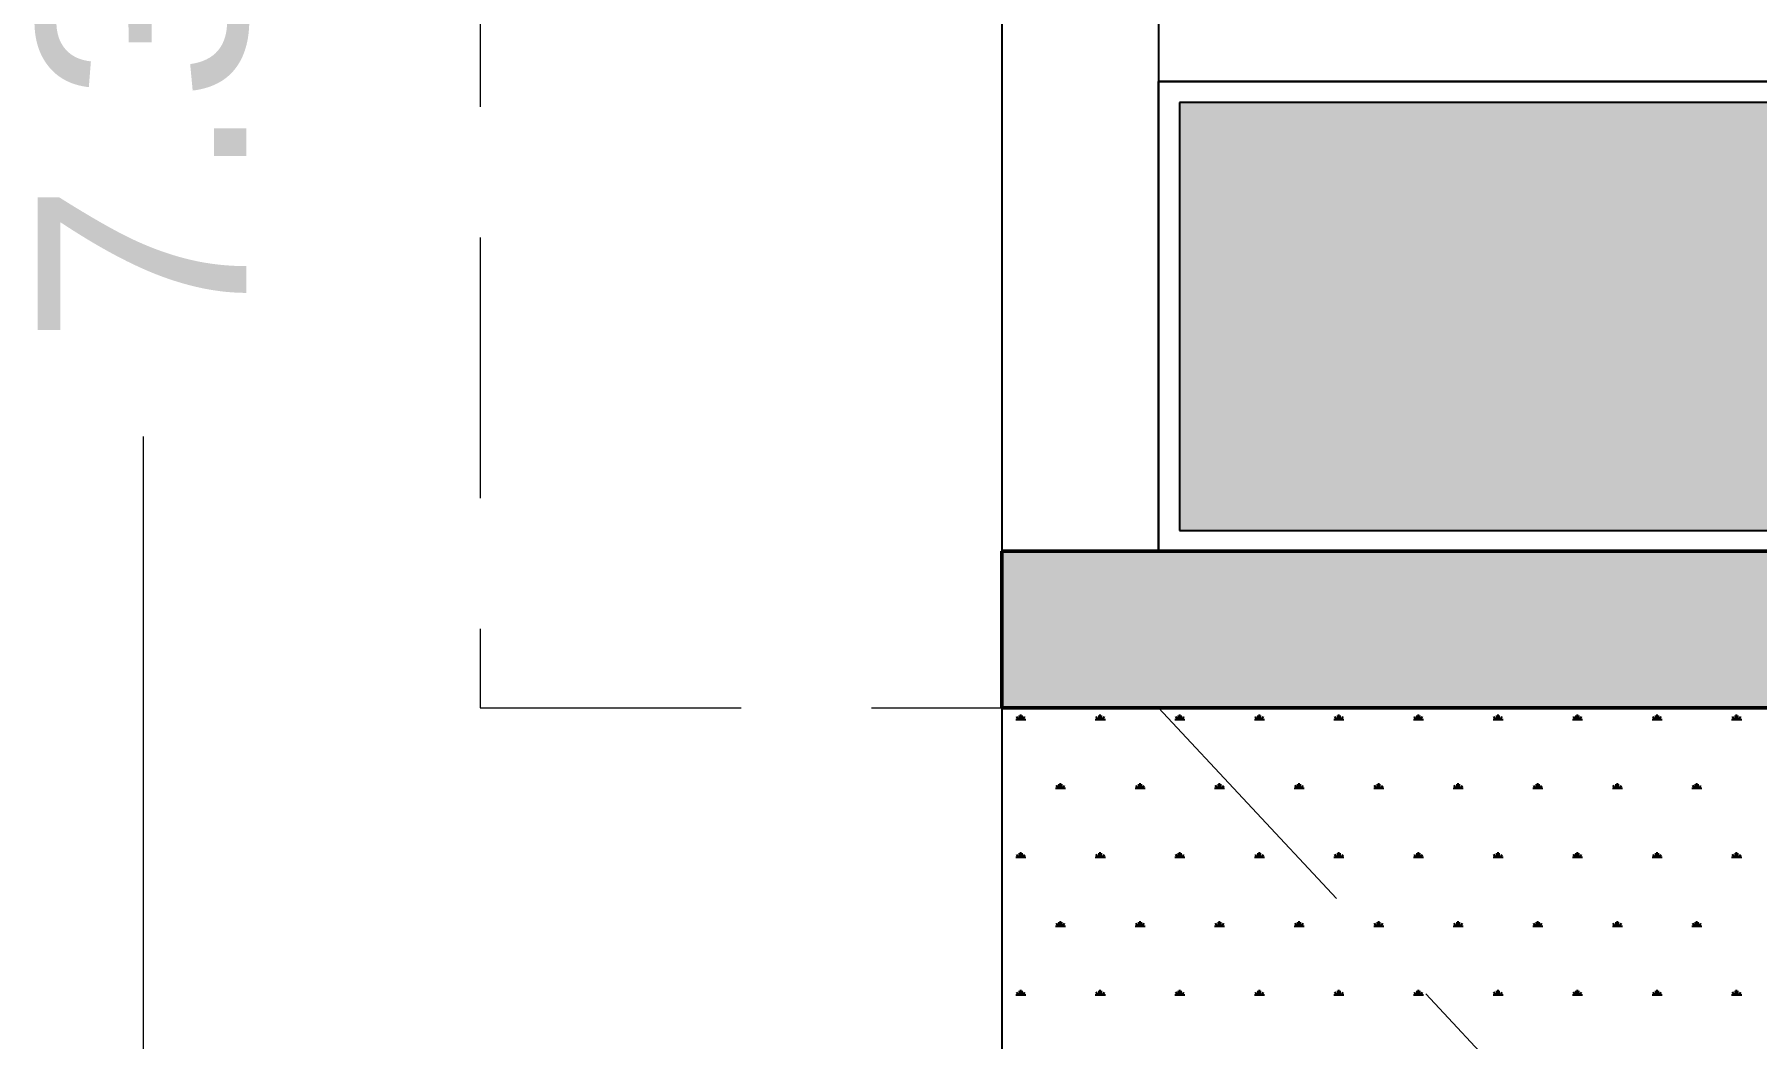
# Model space of a CAD drawing. Header units: millimetres. Extents: x 2999.9 to 3041.9, y 869.6 to 906.3.
# Drawn here: x 3002.892 to 3004.542, y 897.521 to 898.483 of the extents above; entities that cross this region are included whole.
import ezdxf

# ---------------------------------------------------------------- set-up
doc = ezdxf.new("R2010")
doc.units = ezdxf.units.MM
doc.linetypes.add('HIDDEN', pattern=[0.375, 0.25, -0.125])
doc.layers.add('01', color=8, linetype='Continuous', lineweight=9)
doc.layers.add('mori', color=166, linetype='Continuous', lineweight=30)
doc.styles.add('COTAS', font='arial.ttf')

msp = doc.modelspace()

# ---------------------------------------------------------------- hatches: boundary and pattern name
h = msp.add_hatch(color=256)
h.dxf.hatch_style = 1
h.set_gradient(color1=(255, 255, 255), color2=(71, 71, 71), one_color=1, tint=0.28, name='CYLINDER')
h.paths.add_polyline_path([(3006.7492, 898.0075), (3006.7492, 898.4175), (3003.9892, 898.4175), (3003.9892, 898.0075)])

# ---------------------------------------------------------------- linework, layer by layer
at = {"color": 253, "linetype": 'HIDDEN', "lineweight": 0}
for p, q in [((3003.3192, 902.0382), (3003.3192, 897.8375)), ((3003.3192, 897.8375), (3003.8192, 897.8375)), ((3003.9692, 897.8375), (3006.7692, 894.8382))]:
    msp.add_line(p, q, dxfattribs=at)
for p, q in [((3003.8192, 898.9378), (3003.8192, 897.9875)), ((3003.9692, 898.9378), (3003.9692, 897.9875)), ((3003.9692, 898.4375), (3006.7692, 898.4375)), ((3003.9692, 897.9875), (3003.9692, 898.4375)), ((3006.7692, 898.4375), (3003.9692, 898.4375)), ((3003.9692, 898.4375), (3003.9692, 897.9875)), ((3006.7492, 898.4175), (3003.9892, 898.4175)), ((3003.9892, 898.4175), (3003.9892, 898.0075)), ((3003.9892, 898.0075), (3006.7492, 898.0075)), ((3003.9692, 897.9875), (3006.7692, 897.9875)), ((3003.8192, 897.8375), (3003.8192, 894.8382))]:
    msp.add_line(p, q)
at = {"color": 76, "linetype": 'Continuous'}
for p, q in [((3003.8324, 897.8264), (3003.842, 897.8264)), ((3003.8348, 897.8264), (3003.8333, 897.829)), ((3003.836, 897.8264), (3003.836, 897.8302)), ((3003.8372, 897.8264), (3003.8372, 897.8311)), ((3003.8384, 897.8264), (3003.8384, 897.8302)), ((3003.8396, 897.8264), (3003.8411, 897.829)), ((3003.9086, 897.8264), (3003.9182, 897.8264)), ((3003.911, 897.8264), (3003.9095, 897.829)), ((3003.9122, 897.8264), (3003.9122, 897.8302)), ((3003.9134, 897.8264), (3003.9134, 897.8311)), ((3003.9146, 897.8264), (3003.9146, 897.8302)), ((3003.9158, 897.8264), (3003.9173, 897.829)), ((3003.9848, 897.8264), (3003.9944, 897.8264)), ((3003.9872, 897.8264), (3003.9857, 897.829)), ((3003.9884, 897.8264), (3003.9884, 897.8302)), ((3003.9896, 897.8264), (3003.9896, 897.8311)), ((3003.9908, 897.8264), (3003.9908, 897.8302)), ((3003.992, 897.8264), (3003.9935, 897.829)), ((3004.061, 897.8264), (3004.0706, 897.8264)), ((3004.0634, 897.8264), (3004.0619, 897.829)), ((3004.0646, 897.8264), (3004.0646, 897.8302)), ((3004.0658, 897.8264), (3004.0658, 897.8311)), ((3004.067, 897.8264), (3004.067, 897.8302)), ((3004.0682, 897.8264), (3004.0697, 897.829)), ((3004.1372, 897.8264), (3004.1468, 897.8264)), ((3004.1396, 897.8264), (3004.1381, 897.829)), ((3004.1408, 897.8264), (3004.1408, 897.8302)), ((3004.142, 897.8264), (3004.142, 897.8311)), ((3004.1432, 897.8264), (3004.1432, 897.8302)), ((3004.1444, 897.8264), (3004.1459, 897.829)), ((3004.2134, 897.8264), (3004.223, 897.8264)), ((3004.2158, 897.8264), (3004.2143, 897.829)), ((3004.217, 897.8264), (3004.217, 897.8302)), ((3004.2182, 897.8264), (3004.2182, 897.8311)), ((3004.2194, 897.8264), (3004.2194, 897.8302)), ((3004.2206, 897.8264), (3004.2221, 897.829)), ((3004.2896, 897.8264), (3004.2992, 897.8264)), ((3004.292, 897.8264), (3004.2905, 897.829)), ((3004.2932, 897.8264), (3004.2932, 897.8302)), ((3004.2944, 897.8264), (3004.2944, 897.8311)), ((3004.2956, 897.8264), (3004.2956, 897.8302)), ((3004.2968, 897.8264), (3004.2983, 897.829)), ((3004.3658, 897.8264), (3004.3754, 897.8264)), ((3004.3682, 897.8264), (3004.3667, 897.829)), ((3004.3694, 897.8264), (3004.3694, 897.8302)), ((3004.3706, 897.8264), (3004.3706, 897.8311)), ((3004.3718, 897.8264), (3004.3718, 897.8302)), ((3004.373, 897.8264), (3004.3745, 897.829)), ((3004.442, 897.8264), (3004.4516, 897.8264)), ((3004.4444, 897.8264), (3004.4429, 897.829)), ((3004.4456, 897.8264), (3004.4456, 897.8302)), ((3004.4468, 897.8264), (3004.4468, 897.8311)), ((3004.448, 897.8264), (3004.448, 897.8302)), ((3004.4492, 897.8264), (3004.4507, 897.829)), ((3004.5182, 897.8264), (3004.5278, 897.8264)), ((3004.5206, 897.8264), (3004.5191, 897.829)), ((3004.5218, 897.8264), (3004.5218, 897.8302)), ((3004.523, 897.8264), (3004.523, 897.8311)), ((3004.5242, 897.8264), (3004.5242, 897.8302)), ((3004.5254, 897.8264), (3004.5269, 897.829)), ((3003.8705, 897.7604), (3003.8801, 897.7604)), ((3003.8729, 897.7604), (3003.8714, 897.763)), ((3003.8741, 897.7604), (3003.8741, 897.7642)), ((3003.8753, 897.7604), (3003.8753, 897.7652)), ((3003.8765, 897.7604), (3003.8765, 897.7642)), ((3003.8777, 897.7604), (3003.8792, 897.763)), ((3003.9467, 897.7604), (3003.9563, 897.7604)), ((3003.9491, 897.7604), (3003.9476, 897.763)), ((3003.9503, 897.7604), (3003.9503, 897.7642)), ((3003.9515, 897.7604), (3003.9515, 897.7652)), ((3003.9527, 897.7604), (3003.9527, 897.7642)), ((3003.9539, 897.7604), (3003.9554, 897.763)), ((3004.0229, 897.7604), (3004.0325, 897.7604)), ((3004.0253, 897.7604), (3004.0238, 897.763)), ((3004.0265, 897.7604), (3004.0265, 897.7642)), ((3004.0277, 897.7604), (3004.0277, 897.7652)), ((3004.0289, 897.7604), (3004.0289, 897.7642)), ((3004.0301, 897.7604), (3004.0316, 897.763)), ((3004.0991, 897.7604), (3004.1087, 897.7604)), ((3004.1015, 897.7604), (3004.1, 897.763)), ((3004.1027, 897.7604), (3004.1027, 897.7642)), ((3004.1039, 897.7604), (3004.1039, 897.7652)), ((3004.1051, 897.7604), (3004.1051, 897.7642)), ((3004.1063, 897.7604), (3004.1078, 897.763)), ((3004.1753, 897.7604), (3004.1849, 897.7604)), ((3004.1777, 897.7604), (3004.1762, 897.763)), ((3004.1789, 897.7604), (3004.1789, 897.7642)), ((3004.1801, 897.7604), (3004.1801, 897.7652)), ((3004.1813, 897.7604), (3004.1813, 897.7642)), ((3004.1825, 897.7604), (3004.184, 897.763)), ((3004.2515, 897.7604), (3004.2611, 897.7604)), ((3004.2539, 897.7604), (3004.2524, 897.763)), ((3004.2551, 897.7604), (3004.2551, 897.7642)), ((3004.2563, 897.7604), (3004.2563, 897.7652)), ((3004.2575, 897.7604), (3004.2575, 897.7642)), ((3004.2587, 897.7604), (3004.2602, 897.763)), ((3004.3277, 897.7604), (3004.3373, 897.7604)), ((3004.3301, 897.7604), (3004.3286, 897.763)), ((3004.3313, 897.7604), (3004.3313, 897.7642)), ((3004.3325, 897.7604), (3004.3325, 897.7652)), ((3004.3337, 897.7604), (3004.3337, 897.7642)), ((3004.3349, 897.7604), (3004.3364, 897.763)), ((3004.4039, 897.7604), (3004.4135, 897.7604)), ((3004.4063, 897.7604), (3004.4048, 897.763)), ((3004.4075, 897.7604), (3004.4075, 897.7642)), ((3004.4087, 897.7604), (3004.4087, 897.7652)), ((3004.4099, 897.7604), (3004.4099, 897.7642)), ((3004.4111, 897.7604), (3004.4126, 897.763)), ((3004.4801, 897.7604), (3004.4897, 897.7604)), ((3004.4825, 897.7604), (3004.481, 897.763)), ((3004.4837, 897.7604), (3004.4837, 897.7642)), ((3004.4849, 897.7604), (3004.4849, 897.7652)), ((3004.4861, 897.7604), (3004.4861, 897.7642)), ((3004.4873, 897.7604), (3004.4888, 897.763)), ((3003.8324, 897.6944), (3003.842, 897.6944)), ((3003.8348, 897.6944), (3003.8333, 897.697)), ((3003.836, 897.6944), (3003.836, 897.6982)), ((3003.8372, 897.6944), (3003.8372, 897.6992)), ((3003.8384, 897.6944), (3003.8384, 897.6982)), ((3003.8396, 897.6944), (3003.8411, 897.697)), ((3003.9086, 897.6944), (3003.9182, 897.6944)), ((3003.911, 897.6944), (3003.9095, 897.697)), ((3003.9122, 897.6944), (3003.9122, 897.6982)), ((3003.9134, 897.6944), (3003.9134, 897.6992)), ((3003.9146, 897.6944), (3003.9146, 897.6982)), ((3003.9158, 897.6944), (3003.9173, 897.697)), ((3003.9848, 897.6944), (3003.9944, 897.6944)), ((3003.9872, 897.6944), (3003.9857, 897.697)), ((3003.9884, 897.6944), (3003.9884, 897.6982)), ((3003.9896, 897.6944), (3003.9896, 897.6992)), ((3003.9908, 897.6944), (3003.9908, 897.6982)), ((3003.992, 897.6944), (3003.9935, 897.697)), ((3004.061, 897.6944), (3004.0706, 897.6944)), ((3004.0634, 897.6944), (3004.0619, 897.697)), ((3004.0646, 897.6944), (3004.0646, 897.6982)), ((3004.0658, 897.6944), (3004.0658, 897.6992)), ((3004.067, 897.6944), (3004.067, 897.6982)), ((3004.0682, 897.6944), (3004.0697, 897.697)), ((3004.1372, 897.6944), (3004.1468, 897.6944)), ((3004.1396, 897.6944), (3004.1381, 897.697)), ((3004.1408, 897.6944), (3004.1408, 897.6982)), ((3004.142, 897.6944), (3004.142, 897.6992)), ((3004.1432, 897.6944), (3004.1432, 897.6982)), ((3004.1444, 897.6944), (3004.1459, 897.697)), ((3004.2134, 897.6944), (3004.223, 897.6944)), ((3004.2158, 897.6944), (3004.2143, 897.697)), ((3004.217, 897.6944), (3004.217, 897.6982)), ((3004.2182, 897.6944), (3004.2182, 897.6992)), ((3004.2194, 897.6944), (3004.2194, 897.6982)), ((3004.2206, 897.6944), (3004.2221, 897.697)), ((3004.2896, 897.6944), (3004.2992, 897.6944)), ((3004.292, 897.6944), (3004.2905, 897.697)), ((3004.2932, 897.6944), (3004.2932, 897.6982)), ((3004.2944, 897.6944), (3004.2944, 897.6992)), ((3004.2956, 897.6944), (3004.2956, 897.6982)), ((3004.2968, 897.6944), (3004.2983, 897.697)), ((3004.3658, 897.6944), (3004.3754, 897.6944)), ((3004.3682, 897.6944), (3004.3667, 897.697)), ((3004.3694, 897.6944), (3004.3694, 897.6982)), ((3004.3706, 897.6944), (3004.3706, 897.6992)), ((3004.3718, 897.6944), (3004.3718, 897.6982)), ((3004.373, 897.6944), (3004.3745, 897.697)), ((3004.442, 897.6944), (3004.4516, 897.6944)), ((3004.4444, 897.6944), (3004.4429, 897.697)), ((3004.4456, 897.6944), (3004.4456, 897.6982)), ((3004.4468, 897.6944), (3004.4468, 897.6992)), ((3004.448, 897.6944), (3004.448, 897.6982)), ((3004.4492, 897.6944), (3004.4507, 897.697)), ((3004.5182, 897.6944), (3004.5278, 897.6944)), ((3004.5206, 897.6944), (3004.5191, 897.697)), ((3004.5218, 897.6944), (3004.5218, 897.6982)), ((3004.523, 897.6944), (3004.523, 897.6992)), ((3004.5242, 897.6944), (3004.5242, 897.6982)), ((3004.5254, 897.6944), (3004.5269, 897.697)), ((3003.8705, 897.6284), (3003.8801, 897.6284)), ((3003.8729, 897.6284), (3003.8714, 897.631)), ((3003.8741, 897.6284), (3003.8741, 897.6322)), ((3003.8753, 897.6284), (3003.8753, 897.6332)), ((3003.8765, 897.6284), (3003.8765, 897.6322)), ((3003.8777, 897.6284), (3003.8792, 897.631)), ((3003.9467, 897.6284), (3003.9563, 897.6284)), ((3003.9491, 897.6284), (3003.9476, 897.631)), ((3003.9503, 897.6284), (3003.9503, 897.6322)), ((3003.9515, 897.6284), (3003.9515, 897.6332)), ((3003.9527, 897.6284), (3003.9527, 897.6322)), ((3003.9539, 897.6284), (3003.9554, 897.631)), ((3004.0229, 897.6284), (3004.0325, 897.6284)), ((3004.0253, 897.6284), (3004.0238, 897.631)), ((3004.0265, 897.6284), (3004.0265, 897.6322)), ((3004.0277, 897.6284), (3004.0277, 897.6332)), ((3004.0289, 897.6284), (3004.0289, 897.6322)), ((3004.0301, 897.6284), (3004.0316, 897.631)), ((3004.0991, 897.6284), (3004.1087, 897.6284)), ((3004.1015, 897.6284), (3004.1, 897.631)), ((3004.1027, 897.6284), (3004.1027, 897.6322)), ((3004.1039, 897.6284), (3004.1039, 897.6332)), ((3004.1051, 897.6284), (3004.1051, 897.6322)), ((3004.1063, 897.6284), (3004.1078, 897.631)), ((3004.1753, 897.6284), (3004.1849, 897.6284)), ((3004.1777, 897.6284), (3004.1762, 897.631)), ((3004.1789, 897.6284), (3004.1789, 897.6322)), ((3004.1801, 897.6284), (3004.1801, 897.6332)), ((3004.1813, 897.6284), (3004.1813, 897.6322)), ((3004.1825, 897.6284), (3004.184, 897.631)), ((3004.2515, 897.6284), (3004.2611, 897.6284)), ((3004.2539, 897.6284), (3004.2524, 897.631)), ((3004.2551, 897.6284), (3004.2551, 897.6322)), ((3004.2563, 897.6284), (3004.2563, 897.6332)), ((3004.2575, 897.6284), (3004.2575, 897.6322)), ((3004.2587, 897.6284), (3004.2602, 897.631)), ((3004.3277, 897.6284), (3004.3373, 897.6284)), ((3004.3301, 897.6284), (3004.3286, 897.631)), ((3004.3313, 897.6284), (3004.3313, 897.6322)), ((3004.3325, 897.6284), (3004.3325, 897.6332)), ((3004.3337, 897.6284), (3004.3337, 897.6322)), ((3004.3349, 897.6284), (3004.3364, 897.631)), ((3004.4039, 897.6284), (3004.4135, 897.6284)), ((3004.4063, 897.6284), (3004.4048, 897.631)), ((3004.4075, 897.6284), (3004.4075, 897.6322)), ((3004.4087, 897.6284), (3004.4087, 897.6332)), ((3004.4099, 897.6284), (3004.4099, 897.6322)), ((3004.4111, 897.6284), (3004.4126, 897.631)), ((3004.4801, 897.6284), (3004.4897, 897.6284)), ((3004.4825, 897.6284), (3004.481, 897.631)), ((3004.4837, 897.6284), (3004.4837, 897.6322)), ((3004.4849, 897.6284), (3004.4849, 897.6332)), ((3004.4861, 897.6284), (3004.4861, 897.6322)), ((3004.4873, 897.6284), (3004.4888, 897.631)), ((3003.8324, 897.5624), (3003.842, 897.5624)), ((3003.8348, 897.5624), (3003.8333, 897.5651)), ((3003.836, 897.5624), (3003.836, 897.5662)), ((3003.8372, 897.5624), (3003.8372, 897.5672)), ((3003.8384, 897.5624), (3003.8384, 897.5662)), ((3003.8396, 897.5624), (3003.8411, 897.5651)), ((3003.9086, 897.5624), (3003.9182, 897.5624)), ((3003.911, 897.5624), (3003.9095, 897.5651)), ((3003.9122, 897.5624), (3003.9122, 897.5662)), ((3003.9134, 897.5624), (3003.9134, 897.5672)), ((3003.9146, 897.5624), (3003.9146, 897.5662)), ((3003.9158, 897.5624), (3003.9173, 897.5651)), ((3003.9848, 897.5624), (3003.9944, 897.5624)), ((3003.9872, 897.5624), (3003.9857, 897.5651)), ((3003.9884, 897.5624), (3003.9884, 897.5662)), ((3003.9896, 897.5624), (3003.9896, 897.5672)), ((3003.9908, 897.5624), (3003.9908, 897.5662)), ((3003.992, 897.5624), (3003.9935, 897.5651)), ((3004.061, 897.5624), (3004.0706, 897.5624)), ((3004.0634, 897.5624), (3004.0619, 897.5651)), ((3004.0646, 897.5624), (3004.0646, 897.5662)), ((3004.0658, 897.5624), (3004.0658, 897.5672)), ((3004.067, 897.5624), (3004.067, 897.5662)), ((3004.0682, 897.5624), (3004.0697, 897.5651)), ((3004.1372, 897.5624), (3004.1468, 897.5624)), ((3004.1396, 897.5624), (3004.1381, 897.5651)), ((3004.1408, 897.5624), (3004.1408, 897.5662)), ((3004.142, 897.5624), (3004.142, 897.5672)), ((3004.1432, 897.5624), (3004.1432, 897.5662)), ((3004.1444, 897.5624), (3004.1459, 897.5651)), ((3004.2134, 897.5624), (3004.223, 897.5624)), ((3004.2158, 897.5624), (3004.2143, 897.5651)), ((3004.217, 897.5624), (3004.217, 897.5662)), ((3004.2182, 897.5624), (3004.2182, 897.5672)), ((3004.2194, 897.5624), (3004.2194, 897.5662)), ((3004.2206, 897.5624), (3004.2221, 897.5651)), ((3004.2896, 897.5624), (3004.2992, 897.5624)), ((3004.292, 897.5624), (3004.2905, 897.5651)), ((3004.2932, 897.5624), (3004.2932, 897.5662)), ((3004.2944, 897.5624), (3004.2944, 897.5672)), ((3004.2956, 897.5624), (3004.2956, 897.5662)), ((3004.2968, 897.5624), (3004.2983, 897.5651)), ((3004.3658, 897.5624), (3004.3754, 897.5624)), ((3004.3682, 897.5624), (3004.3667, 897.5651)), ((3004.3694, 897.5624), (3004.3694, 897.5662)), ((3004.3706, 897.5624), (3004.3706, 897.5672)), ((3004.3718, 897.5624), (3004.3718, 897.5662)), ((3004.373, 897.5624), (3004.3745, 897.5651)), ((3004.442, 897.5624), (3004.4516, 897.5624)), ((3004.4444, 897.5624), (3004.4429, 897.5651)), ((3004.4456, 897.5624), (3004.4456, 897.5662)), ((3004.4468, 897.5624), (3004.4468, 897.5672)), ((3004.448, 897.5624), (3004.448, 897.5662)), ((3004.4492, 897.5624), (3004.4507, 897.5651)), ((3004.5182, 897.5624), (3004.5278, 897.5624)), ((3004.5206, 897.5624), (3004.5191, 897.5651)), ((3004.5218, 897.5624), (3004.5218, 897.5662)), ((3004.523, 897.5624), (3004.523, 897.5672)), ((3004.5242, 897.5624), (3004.5242, 897.5662)), ((3004.5254, 897.5624), (3004.5269, 897.5651))]:
    msp.add_line(p, q, dxfattribs=at)
at = {"linetype": 'Continuous'}
for points in [[(3003.8192, 897.8375), (3003.8192, 897.9875), (3003.9692, 897.8375)], [(3003.9692, 897.8375), (3003.8192, 897.9875), (3003.9692, 897.9875)], [(3003.9692, 897.8375), (3003.9692, 897.9875), (3006.7692, 897.8375)], [(3006.7692, 897.8375), (3003.9692, 897.9875), (3006.7692, 897.9875)]]:
    msp.add_solid(points, dxfattribs=at)
at = {"layer": '01', "transparency": 16777216}
msp.add_line((3002.9967, 894.6882), (3002.9967, 898.0974), dxfattribs=at)
at = {"layer": 'mori', "color": 152, "lineweight": 50}
for p, q in [((3003.8192, 897.8375), (3003.8192, 897.9875)), ((3003.8192, 897.9875), (3003.8192, 897.8375)), ((3003.8192, 897.9875), (3006.7692, 897.9875)), ((3003.8192, 897.8375), (3006.7692, 897.8375))]:
    msp.add_line(p, q, dxfattribs=at)

# ---------------------------------------------------------------- texts
at = {"layer": '01', "color": 11, "transparency": 16777216, "insert": (3002.9967, 898.4571), "char_height": 0.2, "attachment_point": 5, "rotation": 90, "style": 'COTAS'}
msp.add_mtext('\\A1;7.35', dxfattribs=at)

doc.saveas('drawing.dxf')
